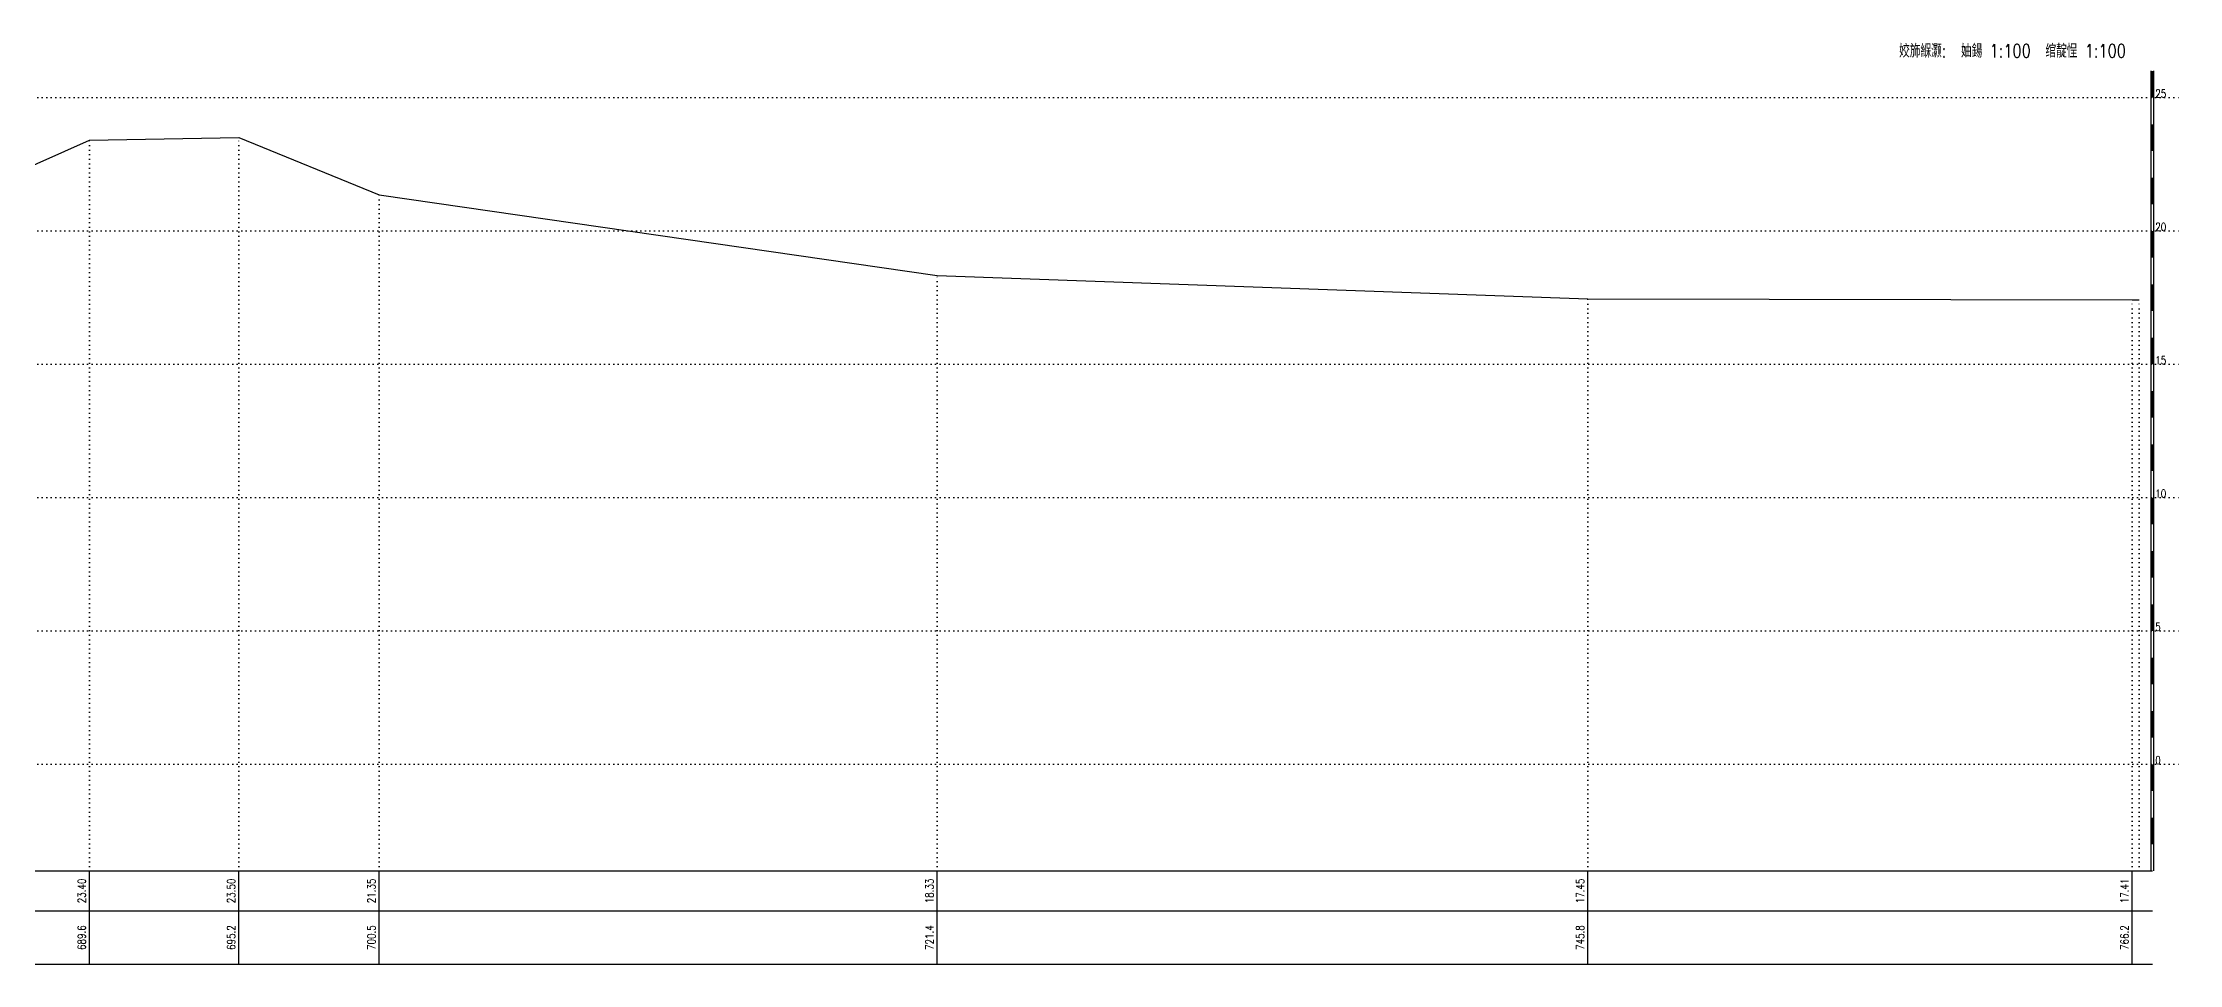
# Model space of a CAD drawing. Extents: x 391414 to 399140, y 3188456 to 3193760.
# Drawn here: x 398339 to 399140, y 3189266 to 3189612 of the extents above; entities that cross this region are included whole.
import ezdxf
from ezdxf.enums import TextEntityAlignment as Align

# ---------------------------------------------------------------- set-up
doc = ezdxf.new("R2010")
doc.units = 0
doc.linetypes.add('X4', pattern=[1.6, 0, -1.6])
for name, color, linetype in [('DMX', 1, 'CONTINUOUS'), ('zdm1', 2, 'CONTINUOUS'), ('ZDMT5', 3, 'CONTINUOUS')]:
    doc.layers.add(name, color=color, linetype=linetype)
doc.styles.add('HZ', font='rs.shx', dxfattribs={"width": 0.8, "bigfont": 'hztxt.shx'})

msp = doc.modelspace()

# ---------------------------------------------------------------- linework, layer by layer
at = {"layer": 'DMX', "linetype": 'Continuous', "flags": 128}
msp.add_lwpolyline([(397080.77, 3189389.01), (397239.09, 3189394.44), (397361.29, 3189433.86), (397580.72, 3189472.98), (397722.95, 3189471.69), (397739.05, 3189471.06), (397848.83, 3189514.49), (398003.95, 3189519.29), (398100.41, 3189526.99), (398165.83, 3189521.69), (398268.37, 3189536.39), (398356.2, 3189575.49), (398412.26, 3189576.49), (398464.8, 3189554.99), (398674.01, 3189524.79), (398917.93, 3189515.99), (399122, 3189515.59), (399124.6, 3189515.65)], dxfattribs=at)
at = {"layer": 'zdm1', "linetype": 'Continuous'}
for p, q in [((399129.1, 3189301.49), (399129.1, 3189601.49)), ((399130.1, 3189301.49), (399130.1, 3189601.49)), ((391460.02, 3189301.49), (399129.6, 3189301.49)), ((391415.02, 3189286.49), (399129.6, 3189286.49)), ((391415.02, 3189266.49), (399129.6, 3189266.49))]:
    msp.add_line(p, q, dxfattribs=at)
at = {"layer": 'zdm1', "linetype": 'X4'}
for p, q in [((391445.02, 3189591.49), (399139.6, 3189591.49)), ((391445.02, 3189541.49), (399139.6, 3189541.49)), ((391445.02, 3189491.49), (399139.6, 3189491.49)), ((391445.02, 3189441.49), (399139.6, 3189441.49)), ((391445.02, 3189391.49), (399139.6, 3189391.49)), ((391445.02, 3189341.49), (399139.6, 3189341.49))]:
    msp.add_line(p, q, dxfattribs=at)
at = {"layer": 'zdm1', "linetype": 'Continuous', "const_width": 1, "flags": 128}
for points in [[(399129.6, 3189591.49), (399129.6, 3189601.49)], [(399129.6, 3189571.49), (399129.6, 3189581.49)], [(399129.6, 3189551.49), (399129.6, 3189561.49)], [(399129.6, 3189531.49), (399129.6, 3189541.49)], [(399129.6, 3189511.49), (399129.6, 3189521.49)], [(399129.6, 3189491.49), (399129.6, 3189501.49)], [(399129.6, 3189471.49), (399129.6, 3189481.49)], [(399129.6, 3189451.49), (399129.6, 3189461.49)], [(399129.6, 3189431.49), (399129.6, 3189441.49)], [(399129.6, 3189411.49), (399129.6, 3189421.49)], [(399129.6, 3189391.49), (399129.6, 3189401.49)], [(399129.6, 3189371.49), (399129.6, 3189381.49)], [(399129.6, 3189351.49), (399129.6, 3189361.49)], [(399129.6, 3189331.49), (399129.6, 3189341.49)], [(399129.6, 3189311.49), (399129.6, 3189321.49)]]:
    msp.add_lwpolyline(points, dxfattribs=at)
at = {"layer": 'ZDMT5', "linetype": 'X4'}
for p, q in [((398356.2, 3189301.49), (398356.2, 3189575.49)), ((398412.26, 3189301.49), (398412.26, 3189576.49)), ((398464.8, 3189301.49), (398464.8, 3189554.99)), ((398674.01, 3189301.49), (398674.01, 3189524.79)), ((398917.93, 3189301.49), (398917.93, 3189515.99)), ((399122, 3189301.49), (399122, 3189515.59)), ((399124.6, 3189301.49), (399124.6, 3189515.65))]:
    msp.add_line(p, q, dxfattribs=at)
at = {"layer": 'ZDMT5', "linetype": 'Continuous'}
for p, q in [((398356.2, 3189266.49), (398356.2, 3189301.49)), ((398412.26, 3189266.49), (398412.26, 3189301.49)), ((398464.8, 3189266.49), (398464.8, 3189301.49)), ((398674.01, 3189266.49), (398674.01, 3189301.49)), ((398917.93, 3189266.49), (398917.93, 3189301.49)), ((399122, 3189266.49), (399122, 3189301.49))]:
    msp.add_line(p, q, dxfattribs=at)

# ---------------------------------------------------------------- texts
at = {"layer": 'zdm1', "linetype": 'Continuous', "style": 'HZ', "width": 0.8}
for s, p in [('25', (399130.6, 3189591.49)), ('20', (399130.6, 3189541.49)), ('15', (399130.6, 3189491.49)), ('10', (399130.6, 3189441.49)), ('5', (399130.6, 3189391.49)), ('0', (399130.6, 3189341.49))]:
    msp.add_text(s, height=3, dxfattribs=at).set_placement(p)
at = {"layer": 'ZDMT5', "linetype": 'Continuous', "style": 'HZ', "width": 0.8}
msp.add_text('姣斾緥灏:  妯鍚 1:100  绾靛悜 1:100', height=5, dxfattribs=at).set_placement((399119.6, 3189606.49), align=Align.RIGHT)
for s, p in [('23.40', (398355.7, 3189293.99)), ('23.50', (398411.76, 3189293.99)), ('21.35', (398464.3, 3189293.99)), ('18.33', (398673.51, 3189293.99)), ('17.45', (398917.43, 3189293.99)), ('17.41', (399121.5, 3189293.99)), ('689.6', (398355.7, 3189276.49)), ('695.2', (398411.76, 3189276.49)), ('700.5', (398464.3, 3189276.49)), ('721.4', (398673.51, 3189276.49)), ('745.8', (398917.43, 3189276.49)), ('766.2', (399121.5, 3189276.49))]:
    msp.add_text(s, height=3, rotation=90, dxfattribs=at).set_placement(p, align=Align.BOTTOM_CENTER)

doc.saveas('drawing.dxf')
